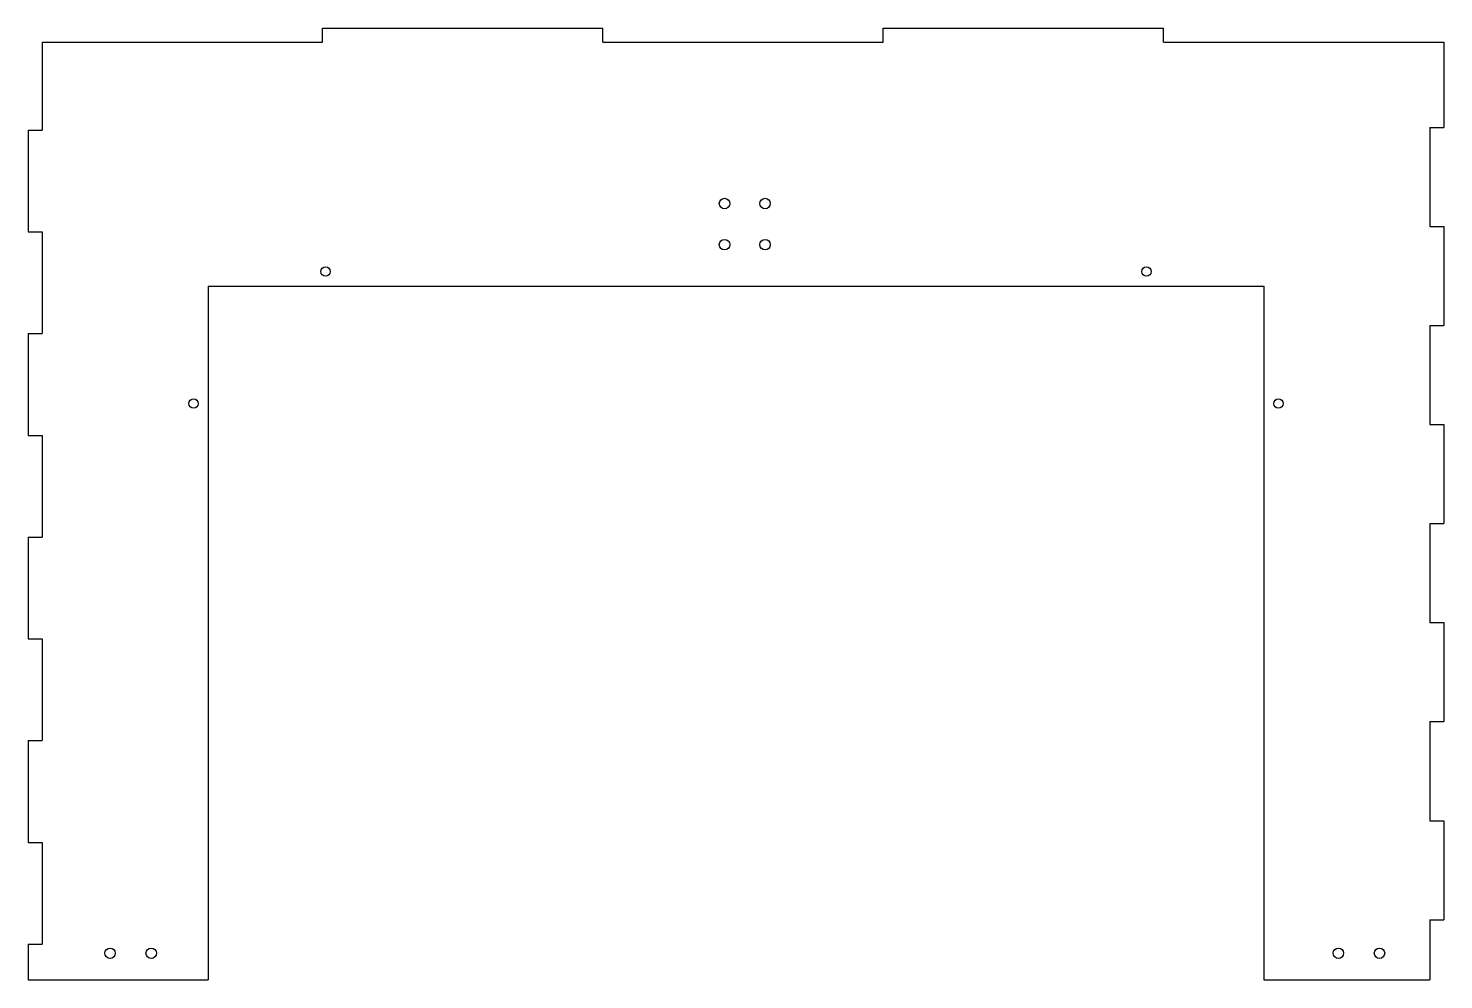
# Model space of a CAD drawing. Extents: x -241 to 241, y 385 to 710.
import ezdxf

# ---------------------------------------------------------------- set-up
doc = ezdxf.new("R2010")
doc.units = 0
doc.layers.add('VISIBLE', color=7, linetype='CONTINUOUS')

msp = doc.modelspace()

# ---------------------------------------------------------------- linework, layer by layer
at = {"layer": 'VISIBLE'}
for p, q in [((-141.01, 709.53), (-45.42, 709.53)), ((-141.01, 704.76), (-141.01, 709.53)), ((-45.42, 704.76), (-45.42, 709.53)), ((50.18, 709.53), (145.77, 709.53)), ((50.18, 704.76), (50.18, 709.53)), ((145.77, 704.76), (145.77, 709.53)), ((-236.6, 704.76), (-141.01, 704.76)), ((-236.6, 704.76), (-236.6, 674.81)), ((-45.42, 704.76), (50.18, 704.76)), ((145.77, 704.76), (241.36, 704.76)), ((241.36, 704.76), (241.36, 675.74)), ((-241.36, 674.81), (-236.6, 674.81)), ((-241.36, 674.81), (-241.36, 640.1)), ((236.6, 675.74), (236.6, 641.95)), ((236.6, 675.74), (241.36, 675.74)), ((-241.36, 640.1), (-236.6, 640.1)), ((-236.6, 640.1), (-236.6, 605.39)), ((236.6, 641.95), (241.36, 641.95)), ((241.36, 641.95), (241.36, 608.16)), ((-180, 621.53), (-180, 385)), ((-180, 621.53), (180, 621.53)), ((180, 621.53), (180, 385)), ((-241.36, 605.39), (-236.6, 605.39)), ((-241.36, 605.39), (-241.36, 570.68)), ((236.6, 608.16), (236.6, 574.38)), ((236.6, 608.16), (241.36, 608.16)), ((-241.36, 570.68), (-236.6, 570.68)), ((-236.6, 570.68), (-236.6, 535.97)), ((236.6, 574.38), (241.36, 574.38)), ((241.36, 574.38), (241.36, 540.59)), ((-241.36, 535.97), (-236.6, 535.97)), ((-241.36, 535.97), (-241.36, 501.25)), ((236.6, 540.59), (236.6, 506.8)), ((236.6, 540.59), (241.36, 540.59)), ((236.6, 506.8), (241.36, 506.8)), ((241.36, 506.8), (241.36, 473.02)), ((-241.36, 501.25), (-236.6, 501.25)), ((-236.6, 501.25), (-236.6, 466.54)), ((236.6, 473.02), (236.6, 439.23)), ((236.6, 473.02), (241.36, 473.02)), ((-241.36, 466.54), (-236.6, 466.54)), ((-241.36, 466.54), (-241.36, 431.83)), ((236.6, 439.23), (241.36, 439.23)), ((241.36, 439.23), (241.36, 405.44)), ((-241.36, 431.83), (-236.6, 431.83)), ((-236.6, 431.83), (-236.6, 397.12)), ((236.6, 405.44), (236.6, 385)), ((236.6, 405.44), (241.36, 405.44)), ((-241.36, 397.12), (-241.36, 385)), ((-241.36, 397.12), (-236.6, 397.12)), ((-241.36, 385), (-180, 385)), ((180, 385), (236.6, 385))]:
    msp.add_line(p, q, dxfattribs=at)
for centre, radius in [((-3.91, 649.75), 1.78), ((9.92, 649.75), 1.78), ((-3.91, 635.73), 1.78), ((9.92, 635.73), 1.78), ((-140, 626.53), 1.6), ((140, 626.53), 1.6), ((-185, 581.53), 1.6), ((185, 581.53), 1.6), ((-213.47, 394.02), 1.78), ((-199.45, 394.02), 1.78), ((205.45, 394.02), 1.78), ((219.47, 394.02), 1.78)]:
    msp.add_circle(centre, radius, dxfattribs=at)

doc.saveas('drawing.dxf')
